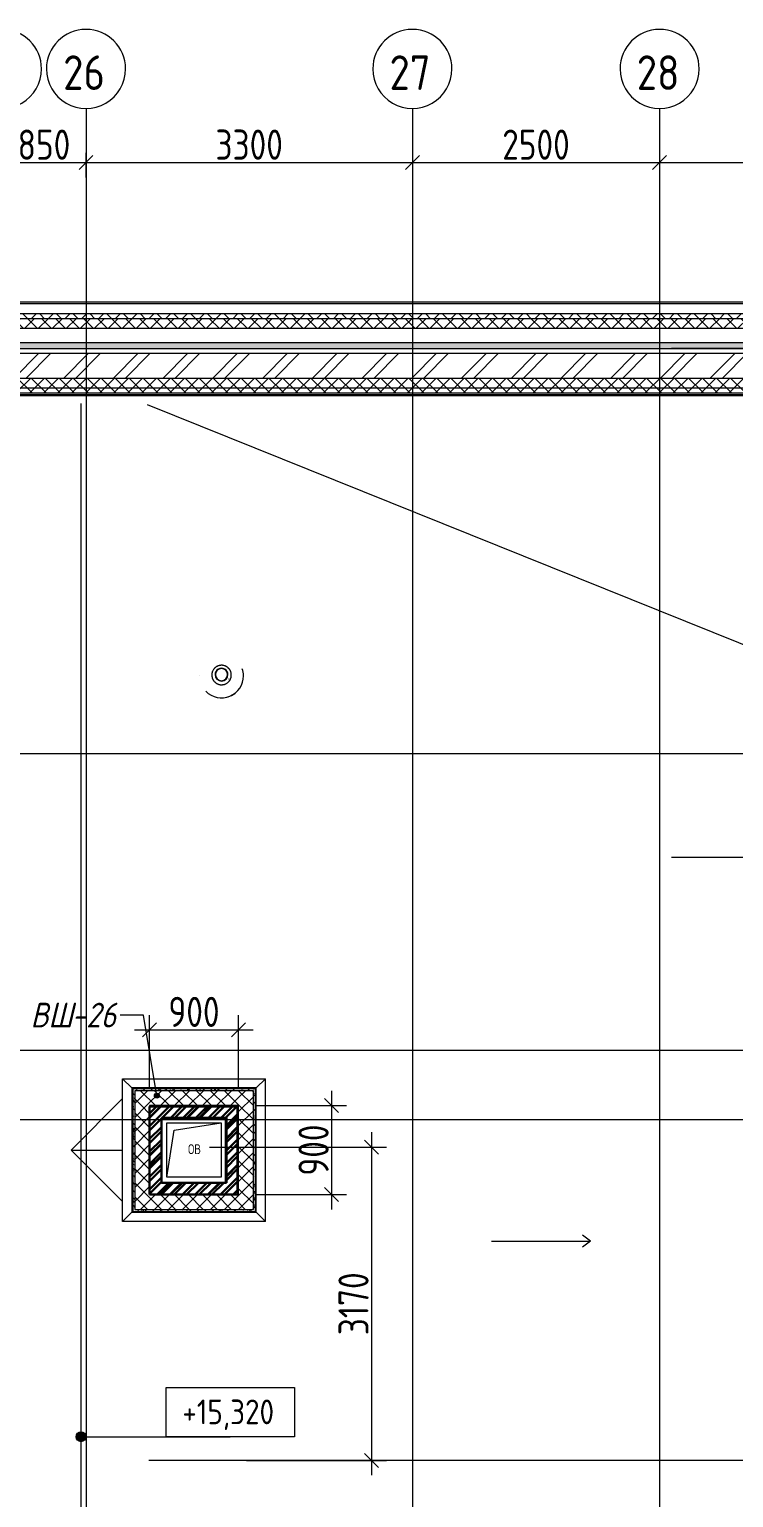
# Model space of a CAD drawing. Header units: millimetres. Extents: x -592259 to 288321, y -552984 to 293768.
# Drawn here: x 116494 to 123616, y -496832 to -481979 of the extents above; entities that cross this region are included whole.
import ezdxf

# ---------------------------------------------------------------- set-up
doc = ezdxf.new("R2010")
doc.units = ezdxf.units.MM
doc.linetypes.add('ADSK_Линия сетки', pattern=[2500, 2000, -250, 0, -250])
doc.layers.get('Defpoints').update_dxf_attribs({"color": 250})
for name, color, linetype, lineweight in [('0.2) Кирпич 4 вып кровля', 30, 'Continuous', 30), ('Аннотация', 250, 'Continuous', 20), ('Крыша', 7, 'Continuous', 5), ('Несущие колонны', 7, 'Continuous', 9), ('Обобщенные модели', 250, 'Continuous', 9), ('Оборудование', 7, 'Continuous', 9), ('Ограждение', 7, 'Continuous', 5), ('Окна', 7, 'Continuous', 5), ('Оси', 250, 'Continuous', 9), ('Отметки', 7, 'Continuous', 9), ('Перекрытие', 7, 'Continuous', 9), ('Размеры', 7, 'Continuous', 9), ('Стены внутренние', 7, 'Continuous', 9), ('Стены наружные', 7, 'Continuous', 9), ('Стены отделка', 7, 'Continuous', 13), ('Стены перегородки', 7, 'Continuous', 13), ('Стены штриховка', 250, 'Continuous', 9), ('Узлы', 250, 'Continuous', 18)]:
    doc.layers.add(name, color=color, linetype=linetype, lineweight=lineweight)
doc.styles.add('GOST Common', font='', dxfattribs={"width": 0.9, "height": 350})
doc.styles.add('GOST Common_1', font='', dxfattribs={"width": 0.9, "height": 250})
doc.styles.add('GOST Common_2', font='', dxfattribs={"width": 0.8, "height": 350})
doc.styles.add('GOST Common_I', font='', dxfattribs={"width": 0.9, "height": 250})
doc.styles.add('ISOCPEUR', font='isocpeur.ttf', dxfattribs={"width": 0.8, "height": 100})
doc.styles.add('А3', font='ГОСТ тип А.ttf')
doc.styles.get('GOST Common').set_extended_font_data('GOST Common')
doc.styles.get('GOST Common_1').set_extended_font_data('GOST Common')
doc.styles.get('GOST Common_2').set_extended_font_data('GOST Common')
doc.styles.get('GOST Common_I').set_extended_font_data('GOST Common', italic=True)
doc.dimstyles.new('ADSK_Основной_2_5_мм', dxfattribs={"dimscale": 304.8, "dimtxt": 0.824897, "dimasz": 0.463911, "dimexe": 0.492126, "dimexo": 0.001615, "dimgap": 0.098425, "dimtad": 1, "dimdec": 0, "dimlfac": 304.8, "dimdsep": 46, "dimtxsty": 'GOST Common_1', "dimblk1": 'OBLIQUE', "dimblk2": 'OBLIQUE', "dimsah": 1, "dimcen": 0.09, "dimdle": 0.492126, "dimazin": 0, "dimtfac": 1, "dimtdec": 4, "dimtix": 1, "dimtmove": 0, "dimatfit": 3, "dimfxl": 1, "dimtvp": 1, "dimtolj": 1, "dimtzin": 0, "dimlwd": 9, "dimlwe": 9, "dimarcsym": 2})
doc.dimstyles.new('ADSK_Основной_2_мм', dxfattribs={"dimscale": 304.8, "dimtxt": 201.142999, "dimasz": 0.463911, "dimexe": 0.492126, "dimexo": 0.492126, "dimgap": 0.098425, "dimtad": 1, "dimdec": 0, "dimdsep": 46, "dimtxsty": 'GOST Common_2', "dimblk1": 'OBLIQUE', "dimblk2": 'OBLIQUE', "dimsah": 1, "dimcen": 0.09, "dimdle": 0.492126, "dimazin": 0, "dimtfac": 1, "dimtdec": 4, "dimtix": 1, "dimtmove": 1, "dimatfit": 3, "dimfxl": 1, "dimtvp": 1, "dimtolj": 1, "dimtzin": 0, "dimlwd": 9, "dimlwe": 9, "dimarcsym": 2})
doc.dimstyles.new('ADSK_Основной_2_мм_1', dxfattribs={"dimscale": 304.8, "dimtxt": 201.142999, "dimasz": 0.463911, "dimexe": 0.492126, "dimexo": 0.492126, "dimgap": 0.098425, "dimtad": 1, "dimdec": 0, "dimdsep": 46, "dimtxsty": 'GOST Common_2', "dimblk1": 'OBLIQUE', "dimblk2": 'OBLIQUE', "dimsah": 1, "dimcen": 0.09, "dimdle": 0.492126, "dimazin": 0, "dimtfac": 1, "dimtdec": 4, "dimtix": 1, "dimtmove": 0, "dimatfit": 3, "dimfxl": 1, "dimtvp": 1, "dimtolj": 1, "dimtzin": 0, "dimlwd": 9, "dimlwe": 9, "dimarcsym": 2})
pattern_1 = [(45, (23667.23, -543980.64), (-70.71068, 70.71068), []), (135, (23667.23, -543980.64), (-70.71068, -70.71068), [])]
pattern_2 = [(45, (15759.44, -544015.9), (-251.4472, 251.4472), []), (45, (15759.44, -543634.9), (-251.4472, 251.4472), [])]
pattern_3 = [(135, (15759.44, -544015.89), (-75.43415, -75.43415), [106.68, -17.78, 3.556, -17.78]), (135, (15759.44, -543940.51), (-75.43415, -75.43415), []), (50, (15759.44, -544015.89), (127.52922, -11.15758), [13.335, -146.685]), (355, (15759.44, -544015.89), (-24.66966, 133.74002), [10.668, -117.348]), (100.451, (15770.07, -544016.82), (102.85973, 122.58178), [11.333, -124.663]), (46.184, (15759.44, -543980.33), (189.75516, -29.43036), [20.003, -220.028]), (96.636, (15775.26, -543982.78), (166.1822, 173.1996), [17, -186.995]), (351.184, (15759.44, -543980.33), (166.18393, 173.19757), [16.002, -176.022]), (21, (15777.22, -543989.22), (106.130265, -71.58603), [13.335, -146.685]), (326, (15777.22, -543989.22), (43.26188, 128.93175), [10.668, -117.348]), (71.451, (15786.07, -543995.19), (149.39198, 57.34505), [11.333, -124.663]), (37.5, (15759.445, -544015.893), (2.162228, 59.188357), [3.353, -112.573, 3.353, -115.773, -117.792]), (37.5, (15759.445, -544015.893), (2.162228, 59.188357), [-235.052, 3.353, -114.44]), (7.5, (15759.445, -544015.89), (46.773857, 70.126152), [3.353, -64.567, 3.353, -109.906, -44.894]), (7.5, (15759.445, -544015.89), (46.773857, 70.126152), [-181.178, 3.353, -41.542]), (327.5, (15719.796, -544015.893), (94.913671, -4.010093), [3.353, -41.097, 3.353, -135.331, -184.023]), (327.5, (15719.796, -544015.893), (94.913671, -4.010093), [-183.134, 3.353, -180.67]), (317.5, (15702.02, -544015.89), (103.69057, 17.79882), [3.353, -54.432, 3.353, -88.748, -130.683]), (317.5, (15702.02, -544015.89), (103.69057, 17.79882), [-149.885, 3.353, -127.33])]
pattern_4 = [(45, (15759.44, -544015.89), (-70.71068, 70.71068), []), (135, (15759.44, -544015.89), (-70.71068, -70.71068), [])]

# ---------------------------------------------------------------- blocks, each defined once
blk = doc.blocks.new('TN_Аэратор кровельный ТехноНИКОЛЬ - Аэратор кровельный ТехноНИКОЛЬ 160х460мм-V44-АР3_Кладочный план кровли _17_930 С2-3')
at = {"layer": 'Оборудование'}
for p, q in [((94548, 55463), (94548, 55462)), ((94705, 55475), (94705, 55474)), ((94835, 55474), (94835, 55475)), ((94993, 55462), (94993, 55463))]:
    blk.add_line(p, q, dxfattribs=at)
at = {"layer": 'Оборудование', "flags": 128}
for points in [[(94869, 55470), (94869, 55474), (94869, 55478), (94869, 55482), (94868, 55486), (94867, 55490), (94866, 55494), (94865, 55498), (94864, 55501), (94863, 55505), (94861, 55509), (94860, 55512), (94858, 55516), (94856, 55519), (94854, 55523), (94852, 55526), (94850, 55529), (94847, 55532), (94845, 55535), (94842, 55538), (94839, 55541), (94836, 55544), (94833, 55546), (94830, 55549), (94827, 55551), (94824, 55553), (94820, 55555), (94817, 55557), (94814, 55559), (94810, 55561), (94806, 55562), (94803, 55564), (94799, 55565), (94795, 55566), (94791, 55567), (94787, 55568), (94783, 55568), (94779, 55569), (94776, 55569), (94772, 55569), (94768, 55569), (94764, 55569), (94760, 55568), (94756, 55568), (94752, 55567), (94748, 55566), (94744, 55565), (94740, 55564), (94737, 55563), (94733, 55562), (94729, 55560), (94726, 55558), (94722, 55557), (94719, 55555), (94716, 55552), (94712, 55550), (94709, 55548), (94706, 55545), (94703, 55543), (94700, 55540), (94698, 55537), (94695, 55534), (94693, 55531), (94690, 55528), (94688, 55525), (94686, 55521), (94684, 55518), (94682, 55514), (94680, 55511), (94679, 55507), (94677, 55503), (94676, 55500), (94675, 55496), (94674, 55492), (94673, 55488), (94673, 55484), (94672, 55480), (94672, 55476), (94672, 55472), (94672, 55470)], [(94672, 55470), (94672, 55466), (94672, 55462), (94672, 55459), (94673, 55455), (94674, 55451), (94675, 55447), (94676, 55443), (94677, 55439), (94678, 55436), (94680, 55432), (94681, 55428), (94683, 55425), (94685, 55421), (94687, 55418), (94689, 55415), (94691, 55411), (94694, 55408), (94696, 55405), (94699, 55402), (94702, 55400), (94705, 55397), (94708, 55394), (94711, 55392), (94714, 55389), (94717, 55387), (94721, 55385), (94724, 55383), (94727, 55382), (94731, 55380), (94735, 55378), (94738, 55377), (94742, 55376), (94746, 55375), (94750, 55374), (94754, 55373), (94758, 55372), (94762, 55372), (94765, 55372), (94769, 55372), (94773, 55372), (94777, 55372), (94781, 55372), (94785, 55373), (94789, 55373), (94793, 55374), (94797, 55375), (94801, 55376), (94804, 55378), (94808, 55379), (94812, 55381), (94815, 55382), (94819, 55384), (94822, 55386), (94825, 55388), (94829, 55391), (94832, 55393), (94835, 55395), (94838, 55398), (94841, 55401), (94843, 55404), (94846, 55407), (94848, 55410), (94851, 55413), (94853, 55416), (94855, 55419), (94857, 55423), (94859, 55426), (94861, 55430), (94862, 55434), (94864, 55437), (94865, 55441), (94866, 55445), (94867, 55449), (94868, 55453), (94868, 55456), (94869, 55460), (94869, 55464), (94869, 55468), (94869, 55470)]]:
    blk.add_lwpolyline(points, dxfattribs=at)
at = {"layer": 'Оборудование'}
for centre, major_axis, start_param, end_param in [((94770, 55463), (223, 0), 3.920269, 6.283185), ((94770, 55475), (65, 0), 0, 3.141593), ((94770, 55475), (65, 0), 3.141593, 6.283185), ((94770, 55474), (65, 0), 3.141593, 6.283185), ((94770, 55475), (62, 0), 0, 3.141593), ((94770, 55474), (62, 0), 0.001128, 3.140464), ((94770, 55475), (62, 0), 3.141593, 6.283185), ((94770, 55464), (71.2, 0), 2.100677, 2.124894), ((94770, 55464), (71.2, 0), 1.602909, 1.622169), ((94770, 55464), (71.2, 0), 1.519424, 1.538684), ((94770, 55464), (71.2, 0), 1.016698, 1.040916), ((94770, 55463), (80, 0), 5.853764, 5.890486), ((94770, 55463), (222, 0), 0, 0.32649), ((94770, 55462), (222, 0), 4.936788, 5.609987)]:
    blk.add_ellipse(centre, major_axis=major_axis, ratio=0.999647, start_param=start_param, end_param=end_param, dxfattribs=at)
blk = doc.blocks.new('Ограждение - Ограждение-38052386-АР3_Кладочный план кровли _17_930 С2-3')
at = {"layer": 'Ограждение'}
blk.add_line((78278, 58297), (108422, 58297), dxfattribs=at)
blk = doc.blocks.new('Швеллер - 140х58-40904878-АР3_Кладочный план кровли _17_930 С2-3')
at = {"layer": 'Обобщенные модели'}
for p, q in [((-15625, 75), (15625, 75)), ((15621, 71), (-15621, 71)), ((-15479, -71), (15479, -71)), ((15475, -75), (-15475, -75))]:
    blk.add_line(p, q, dxfattribs=at)
blk = doc.blocks.new('ADSK_КолоннаНесущая_Швеллер_Гнутый_ГОСТ 8278-83 - 200х50х4_таб_1 2-38660934-АР3_Кладочный план кровли _17_930 С2-3')
at = {"layer": 'Несущие колонны'}
blk.add_line((39.9, 100), (-0.1, 100), dxfattribs=at)
blk = doc.blocks.new('ADSK_КолоннаНесущая_Швеллер_Гнутый_ГОСТ 8278-83 - 200х50х4_таб_1 2-38789430-АР3_Кладочный план кровли _17_930 С2-3')
at = {"layer": 'Несущие колонны'}
blk.add_line((-0.1, -100), (39.9, -100), dxfattribs=at)
blk = doc.blocks.new('Ось сетки - Круг_Ø8 мм-39983606-АР3_Кладочный план кровли _17_930 С2-3')
at = {"layer": 'Оси'}
for start, end in [(360, 180), (180, 360)]:
    blk.add_arc((0, 0), 4, start, end, dxfattribs=at)
blk = doc.blocks.new('_Oblique')
at = {"color": 0, "linetype": 'ByBlock', "lineweight": -2}
blk.add_line((-0.5, -0.5), (0.5, 0.5), dxfattribs=at)
blk = doc.blocks.new('*D6175')
at = {"layer": 'Defpoints', "color": 0, "transparency": 16777216}
for p in [(116217, -483227), (117067, -483227), (117067, -483327)]:
    blk.add_point(p, dxfattribs=at)
at = {"layer": 'Размеры', "color": 0, "lineweight": 9, "transparency": 16777216}
for p, q in [((116067, -483327), (117217, -483327)), ((116217, -483227), (116217, -483477)), ((117067, -483227), (117067, -483477))]:
    blk.add_line(p, q, dxfattribs=at)
at = {"layer": 'Размеры', "color": 0, "lineweight": 9, "transparency": 16777216, "xscale": 141.4, "yscale": 141.4, "zscale": 141.4, "rotation": 180}
blk.add_blockref('_Oblique', (116217, -483327), dxfattribs=at)
at = {"layer": 'Размеры', "color": 0, "lineweight": 9, "transparency": 16777216, "xscale": 141.4, "yscale": 141.4, "zscale": 141.4}
blk.add_blockref('_Oblique', (117067, -483327), dxfattribs=at)
at = {"layer": 'Размеры', "color": 0, "transparency": 16777216, "insert": (116642, -483145), "char_height": 304.8, "width": 567.63, "attachment_point": 5, "style": 'А3'}
blk.add_mtext('\\A1;850', dxfattribs=at)
blk = doc.blocks.new('*D6176')
at = {"layer": 'Defpoints', "color": 0, "transparency": 16777216}
for p in [(117067, -483227), (120367, -483227), (120367, -483327)]:
    blk.add_point(p, dxfattribs=at)
at = {"layer": 'Размеры', "color": 0, "lineweight": 9, "transparency": 16777216}
for p, q in [((116917, -483327), (120517, -483327)), ((117067, -483227), (117067, -483477)), ((120367, -483227), (120367, -483477))]:
    blk.add_line(p, q, dxfattribs=at)
at = {"layer": 'Размеры', "color": 0, "lineweight": 9, "transparency": 16777216, "xscale": 141.4, "yscale": 141.4, "zscale": 141.4, "rotation": 180}
blk.add_blockref('_Oblique', (117067, -483327), dxfattribs=at)
at = {"layer": 'Размеры', "color": 0, "lineweight": 9, "transparency": 16777216, "xscale": 141.4, "yscale": 141.4, "zscale": 141.4}
blk.add_blockref('_Oblique', (120367, -483327), dxfattribs=at)
at = {"layer": 'Размеры', "color": 0, "transparency": 16777216, "insert": (118717, -483145), "char_height": 304.8, "width": 756.84, "attachment_point": 5, "style": 'А3'}
blk.add_mtext('\\A1;3300', dxfattribs=at)
blk = doc.blocks.new('*D6177')
at = {"layer": 'Defpoints', "color": 0, "transparency": 16777216}
for p in [(120367, -483227), (122867, -483227), (122867, -483327)]:
    blk.add_point(p, dxfattribs=at)
at = {"layer": 'Размеры', "color": 0, "lineweight": 9, "transparency": 16777216}
for p, q in [((120217, -483327), (123017, -483327)), ((120367, -483227), (120367, -483477)), ((122867, -483227), (122867, -483477))]:
    blk.add_line(p, q, dxfattribs=at)
at = {"layer": 'Размеры', "color": 0, "lineweight": 9, "transparency": 16777216, "xscale": 141.4, "yscale": 141.4, "zscale": 141.4, "rotation": 180}
blk.add_blockref('_Oblique', (120367, -483327), dxfattribs=at)
at = {"layer": 'Размеры', "color": 0, "lineweight": 9, "transparency": 16777216, "xscale": 141.4, "yscale": 141.4, "zscale": 141.4}
blk.add_blockref('_Oblique', (122867, -483327), dxfattribs=at)
at = {"layer": 'Размеры', "color": 0, "transparency": 16777216, "insert": (121617, -483145), "char_height": 304.8, "width": 756.84, "attachment_point": 5, "style": 'А3'}
blk.add_mtext('\\A1;2500', dxfattribs=at)
blk = doc.blocks.new('*D6178')
at = {"layer": 'Defpoints', "color": 0, "transparency": 16777216}
for p in [(122867, -483227), (128567, -483227), (128567, -483327)]:
    blk.add_point(p, dxfattribs=at)
at = {"layer": 'Размеры', "color": 0, "lineweight": 9, "transparency": 16777216}
for p, q in [((122717, -483327), (128717, -483327)), ((122867, -483227), (122867, -483477)), ((128567, -483227), (128567, -483477))]:
    blk.add_line(p, q, dxfattribs=at)
at = {"layer": 'Размеры', "color": 0, "lineweight": 9, "transparency": 16777216, "xscale": 141.4, "yscale": 141.4, "zscale": 141.4, "rotation": 180}
blk.add_blockref('_Oblique', (122867, -483327), dxfattribs=at)
at = {"layer": 'Размеры', "color": 0, "lineweight": 9, "transparency": 16777216, "xscale": 141.4, "yscale": 141.4, "zscale": 141.4}
blk.add_blockref('_Oblique', (128567, -483327), dxfattribs=at)
at = {"layer": 'Размеры', "color": 0, "transparency": 16777216, "insert": (125717, -483145), "char_height": 304.8, "width": 756.84, "attachment_point": 5, "style": 'А3'}
blk.add_mtext('\\A1;5700', dxfattribs=at)
blk = doc.blocks.new('Высотные отметки - Рамка-32693647-АР3_Кладочный план кровли _17_930 С2-3')
at = {"layer": 'Аннотация'}
for p, q in [((-6.5, 0), (-6.5, 5)), ((-6.5, 5), (6.5, 5)), ((6.5, 5), (6.5, 0)), ((6.5, 0), (-6.5, 0))]:
    blk.add_line(p, q, dxfattribs=at)
blk = doc.blocks.new('*D6511')
at = {"layer": 'Defpoints', "color": 0, "transparency": 16777216}
for p in [(118167, -493286), (118540, -496456), (119955, -496456)]:
    blk.add_point(p, dxfattribs=at)
at = {"layer": 'Размеры', "color": 0, "lineweight": 9, "transparency": 16777216}
for p, q in [((119955, -493136), (119955, -496606)), ((118317, -493286), (120105, -493286)), ((118690, -496456), (120105, -496456))]:
    blk.add_line(p, q, dxfattribs=at)
at = {"layer": 'Размеры', "color": 0, "lineweight": 9, "transparency": 16777216, "xscale": 141.4, "yscale": 141.4, "zscale": 141.4}
for p, rotation in [((119955, -493286), 90), ((119955, -496456), 270)]:
    blk.add_blockref('_Oblique', p, dxfattribs=dict(at, rotation=rotation))
at = {"layer": 'Размеры', "color": 0, "transparency": 16777216, "insert": (119772, -494871), "char_height": 304.8, "attachment_point": 5, "rotation": 90, "style": 'А3'}
blk.add_mtext('\\A1;3170', dxfattribs=at)
blk = doc.blocks.new('_Wn_-As_OpeningMEP_floor__Rectangular - _Wn_-As_OpeningMEP_floor__Rectangular-37480561-АР3_Кладочный план кровли _17_930 С2-3')
at = {"layer": 'Узлы', "lineweight": 5}
for p, q in [((-201, 251), (275, 325)), ((-275, -225), (-201, 251))]:
    blk.add_line(p, q, dxfattribs=at)
blk = doc.blocks.new('Ограждение - Ограждение-38052629-АР3_Кладочный план кровли _17_930 С2-3')
at = {"layer": 'Ограждение'}
for p, q in [((101678, 49978), (101678, 51422)), ((101772, 51328), (101678, 51422)), ((101678, 51422), (103122, 51422)), ((103028, 51328), (103122, 51422)), ((103122, 49978), (103122, 51422)), ((101772, 50072), (101678, 49978)), ((103122, 49978), (103028, 50072)), ((103122, 49978), (101678, 49978))]:
    blk.add_line(p, q, dxfattribs=at)
blk = doc.blocks.new('*D6597')
at = {"layer": 'Defpoints', "color": 0, "transparency": 16777216}
for p in [(118609, -492100), (117709, -492837), (118609, -492837)]:
    blk.add_point(p, dxfattribs=at)
at = {"layer": 'Размеры', "color": 0, "lineweight": 9, "transparency": 16777216}
for p, q in [((117709, -492687), (117709, -491950)), ((118609, -492687), (118609, -491950)), ((117559, -492100), (118759, -492100))]:
    blk.add_line(p, q, dxfattribs=at)
at = {"layer": 'Размеры', "color": 0, "lineweight": 9, "transparency": 16777216, "xscale": 141.4, "yscale": 141.4, "zscale": 141.4, "rotation": 180}
blk.add_blockref('_Oblique', (117709, -492100), dxfattribs=at)
at = {"layer": 'Размеры', "color": 0, "lineweight": 9, "transparency": 16777216, "xscale": 141.4, "yscale": 141.4, "zscale": 141.4}
blk.add_blockref('_Oblique', (118609, -492100), dxfattribs=at)
at = {"layer": 'Размеры', "color": 0, "transparency": 16777216, "insert": (118159, -491918), "char_height": 304.8, "width": 454.11, "attachment_point": 5, "style": 'А3'}
blk.add_mtext('\\A1;900', dxfattribs=at)
blk = doc.blocks.new('*D6598')
at = {"layer": 'Defpoints', "color": 0, "transparency": 16777216}
for p in [(118638, -492866), (118638, -493766), (119550, -493766)]:
    blk.add_point(p, dxfattribs=at)
at = {"layer": 'Размеры', "color": 0, "lineweight": 9, "transparency": 16777216}
for p, q in [((119550, -492716), (119550, -493916)), ((118788, -492866), (119700, -492866)), ((118788, -493766), (119700, -493766))]:
    blk.add_line(p, q, dxfattribs=at)
at = {"layer": 'Размеры', "color": 0, "lineweight": 9, "transparency": 16777216, "xscale": 141.4, "yscale": 141.4, "zscale": 141.4}
for p, rotation in [((119550, -492866), 90), ((119550, -493766), 270)]:
    blk.add_blockref('_Oblique', p, dxfattribs=dict(at, rotation=rotation))
at = {"layer": 'Размеры', "color": 0, "transparency": 16777216, "insert": (119368, -493316), "char_height": 304.8, "width": 454.11, "attachment_point": 5, "rotation": 90, "style": 'А3'}
blk.add_mtext('\\A1;900', dxfattribs=at)

msp = doc.modelspace()

# ---------------------------------------------------------------- hatches: boundary and pattern name
at = {"layer": '0.2) Кирпич 4 вып кровля', "true_color": 0xf26722}
h = msp.add_hatch(dxfattribs=at)
h.set_pattern_fill('ANSI32', color=30, scale=9.5)
h.set_pattern_definition([(45, (10187.215, -40.25), (-63.984325, 63.984325), []), (45, (10229.87, -40.25), (-63.984325, 63.984325), [])])
h.paths.add_polyline_path([(117829.445, -493645.8919), (118479.445, -493645.8919), (118479.445, -492995.8919), (117829.445, -492995.8919)], flags=16)
h.paths.add_polyline_path([(117709.445, -493765.8919), (118599.445, -493765.8919), (118599.445, -492875.8919), (117709.445, -492875.8919)])
at = {"layer": 'Аннотация'}
h = msp.add_hatch(color=256, dxfattribs=at)
edge = h.paths.add_edge_path()
edge.add_arc((117783.2792, -492765.8008), 25, 0, 360)
at = {"layer": 'Отметки'}
h = msp.add_hatch(color=256, dxfattribs=at)
edge = h.paths.add_edge_path()
edge.add_arc((117017.227, -496216.3106), 50, 0, 360)
at = {"layer": 'Стены внутренние', "lineweight": 5}
h = msp.add_hatch(dxfattribs=at)
h.set_pattern_fill('FP_1', color=256, style=0, pattern_type=2)
h.set_pattern_definition([(135, (23667.23, -543980.64), (-142.56192, -142.56192), []), (135, (23809.8, -543980.64), (-142.56192, -142.56192), [252.016, -50.403, 3.353, -47.05])])
h.paths.add_polyline_path([(132767.2242, -485205.6203), (132767.2242, -485005.6203), (132637.2443, -485005.6203), (132492.2242, -485150.6404), (101542.2298, -485150.6404), (101467.2298, -485075.6404), (101467.2298, -485205.6203), (132638.2242, -485205.6203)])
h = msp.add_hatch(dxfattribs=at)
h.set_pattern_fill('FP_44', color=256, style=0, pattern_type=2)
h.set_pattern_definition([(45, (23667.23, -543980.64), (-251.4472, 251.4472), []), (45, (23667.23, -543599.64), (-251.4472, 251.4472), [])])
h.paths.add_polyline_path([(132267.2242, -485505.6404), (132267.2242, -485255.6404), (101767.2298, -485255.6404), (101767.2298, -485505.6404), (131019.3944, -485505.6404)])
at = {"layer": 'Стены наружные', "lineweight": 5}
h = msp.add_hatch(dxfattribs=at)
h.set_pattern_fill('FP_34', color=256, style=0, pattern_type=2)
h.set_pattern_definition([(135, (23667.23, -543980.64), (-84.85281, -84.85281), []), (225, (23667.23, -543980.64), (84.85281, -84.85281), [])])
h.paths.add_polyline_path([(132437.1369, -484905.6404), (132767.2242, -484905.6404), (132767.2242, -484855.6404), (101267.2298, -484855.6404), (101267.2298, -484905.6404), (131019.3944, -484905.6404)])
h = msp.add_hatch(dxfattribs=at)
h.set_pattern_fill('FP_33', color=256, style=0, pattern_type=2)
h.set_pattern_definition(pattern_1)
h.paths.add_polyline_path([(132637.2242, -485005.6404), (132767.2242, -485005.6404), (132767.2242, -484905.6404), (101467.2298, -484905.6404), (101467.2298, -485000.6404), (132642.2242, -485000.6404), (132638.2242, -485004.6404)])
h = msp.add_hatch(dxfattribs=at)
h.set_pattern_fill('FP_33', color=256, style=0, pattern_type=2)
h.set_pattern_definition(pattern_1)
h.paths.add_polyline_path([(132267.2242, -485655.6404), (132267.2242, -485505.6404), (101917.2298, -485505.6404), (101917.2298, -485655.6404), (132117.2242, -485655.6404)])
h = msp.add_hatch(dxfattribs=at)
h.set_pattern_fill('FP_51', color=256, style=0, pattern_type=2)
h.set_pattern_definition(pattern_3)
h.paths.add_polyline_path([(118609.445, -492715.8919), (118759.445, -492715.8919), (118759.445, -492695.8919), (117539.445, -492695.8919), (117539.445, -492715.8919), (118489.445, -492715.8919)])
h = msp.add_hatch(dxfattribs=at)
h.set_pattern_fill('FP_51', color=256, style=0, pattern_type=2)
h.set_pattern_definition(pattern_3)
h.paths.add_polyline_path([(117539.445, -493935.8919), (117559.445, -493935.8919), (117559.445, -492715.8919), (117539.445, -492715.8919), (117539.445, -493905.5219)])
h = msp.add_hatch(dxfattribs=at)
h.set_pattern_fill('FP_33', color=256, style=0, pattern_type=2)
h.set_pattern_definition(pattern_4)
h.paths.add_polyline_path([(118609.445, -492865.8919), (118609.445, -492715.8919), (117559.445, -492715.8919), (117559.445, -492865.8919), (118489.445, -492865.8919)])
h = msp.add_hatch(dxfattribs=at)
h.set_pattern_fill('FP_33', color=256, style=0, pattern_type=2)
h.set_pattern_definition(pattern_4)
h.paths.add_polyline_path([(118759.445, -493915.8919), (118759.445, -492715.8919), (118609.445, -492715.8919), (118609.445, -493915.8919)])
h = msp.add_hatch(dxfattribs=at)
h.set_pattern_fill('FP_51', color=256, style=0, pattern_type=2)
h.set_pattern_definition(pattern_3)
h.paths.add_polyline_path([(118759.445, -493935.8919), (118779.445, -493935.8919), (118779.445, -492695.8919), (118759.445, -492695.8919), (118759.445, -493915.8919)])
h = msp.add_hatch(dxfattribs=at)
h.set_pattern_fill('FP_33', color=256, style=0, pattern_type=2)
h.set_pattern_definition(pattern_4)
h.paths.add_polyline_path([(117559.445, -493915.8919), (117709.445, -493915.8919), (117709.445, -492865.8919), (117559.445, -492865.8919), (117559.445, -493905.5219)])
h = msp.add_hatch(dxfattribs=at)
h.set_pattern_fill('FP_44', color=256, style=0, pattern_type=2)
h.set_pattern_definition(pattern_2)
h.paths.add_polyline_path([(118149.5108, -492985.8919), (118489.445, -492985.8919), (118489.445, -492865.8919), (117709.445, -492865.8919), (117709.445, -492985.8919), (117829.445, -492985.8919)])
h = msp.add_hatch(dxfattribs=at)
h.set_pattern_fill('FP_44', color=256, style=0, pattern_type=2)
h.set_pattern_definition(pattern_2)
h.paths.add_polyline_path([(118609.445, -493765.8919), (118609.445, -492865.8919), (118489.445, -492865.8919), (118489.445, -493765.8919)])
h = msp.add_hatch(dxfattribs=at)
h.set_pattern_fill('FP_44', color=256, style=0, pattern_type=2)
h.set_pattern_definition(pattern_2)
h.paths.add_polyline_path([(117829.445, -493765.8919), (117829.445, -492985.8919), (117709.445, -492985.8919), (117709.445, -493765.8919)])
h = msp.add_hatch(dxfattribs=at)
h.set_pattern_fill('FP_44', color=256, style=0, pattern_type=2)
h.set_pattern_definition(pattern_2)
h.paths.add_polyline_path([(118149.5108, -493765.8919), (118489.445, -493765.8919), (118489.445, -493645.8919), (117829.445, -493645.8919), (117829.445, -493765.8919)])
h = msp.add_hatch(dxfattribs=at)
h.set_pattern_fill('FP_33', color=256, style=0, pattern_type=2)
h.set_pattern_definition(pattern_4)
h.paths.add_polyline_path([(118149.5108, -493915.8919), (118609.445, -493915.8919), (118609.445, -493765.8919), (117709.445, -493765.8919), (117709.445, -493915.8919), (117829.445, -493915.8919)])
h = msp.add_hatch(dxfattribs=at)
h.set_pattern_fill('FP_51', color=256, style=0, pattern_type=2)
h.set_pattern_definition(pattern_3)
h.paths.add_polyline_path([(118149.5108, -493935.8919), (118759.445, -493935.8919), (118759.445, -493915.8919), (117559.445, -493915.8919), (117559.445, -493935.8919), (117829.445, -493935.8919)])

# ---------------------------------------------------------------- linework, layer by layer
at = {"layer": '0.2) Кирпич 4 вып кровля'}
for points in [[(117709.445, -493765.8919), (118599.445, -493765.8919), (118599.445, -492875.8919), (117709.445, -492875.8919)], [(117829.445, -493645.8919), (118479.445, -493645.8919), (118479.445, -492995.8919), (117829.445, -492995.8919)]]:
    msp.add_lwpolyline(points, close=True, dxfattribs=at)
at = {"layer": 'Аннотация'}
for p, q in [((117650.1137, -491950.4938), (117411.3489, -491950.4938)), ((117783.2792, -492765.8008), (117650.1137, -491950.4938))]:
    msp.add_line(p, q, dxfattribs=at)
msp.add_circle((117783.2792, -492765.8008), 25, dxfattribs=at)
at = {"layer": 'Крыша'}
for p, q in [((116574.921, -485683.6404), (116594.7999, -485675.6404)), ((117017.227, -485683.6404), (117017.227, -485675.6404)), ((117439.6537, -485675.6404), (117459.5326, -485683.6404)), ((117017.227, -503455.6404), (117017.227, -485763.6404)), ((117685.546, -485774.5964), (131989.2242, -491530.921)), ((116915.445, -493315.8919), (117437.445, -492793.8919)), ((117437.445, -493837.8919), (116915.445, -493315.8919)), ((116915.445, -493315.8919), (117437.445, -493315.8919))]:
    msp.add_line(p, q, dxfattribs=at)
at = {"layer": 'Оси', "linetype": 'ADSK_Линия сетки', "ltscale": 100}
for p, q in [((117067.2302, -482778.6358), (117067.2302, -547719.4803)), ((120367.2302, -482778.6358), (120367.2302, -547719.4803)), ((122867.2305, -482778.6358), (122867.2305, -547719.4803)), ((180488.1093, -485205.6404), (122987.2298, -485205.6404)), ((88763.207, -485605.6404), (168383.8317, -485605.6404)), ((88763.207, -489305.6404), (180488.1093, -489305.6404)), ((180488.1093, -490355.5211), (122987.2298, -490355.5211)), ((88763.207, -492305.6404), (180488.1093, -492305.6404)), ((88763.207, -493005.6404), (180488.1093, -493005.6404)), ((180488.1093, -496455.5807), (117702.2936, -496455.5807))]:
    msp.add_line(p, q, dxfattribs=at)
at = {"layer": 'Отметки'}
msp.add_line((117017.227, -496216.3106), (118526.4583, -496216.3106), dxfattribs=at)
msp.add_circle((117017.227, -496216.3106), 50, dxfattribs=at)
at = {"layer": 'Перекрытие'}
for p, q in [((117884.445, -493590.8919), (117884.445, -493040.8919)), ((117884.445, -493040.8919), (118434.445, -493040.8919)), ((118434.445, -493040.8919), (118434.445, -493590.8919)), ((118434.445, -493590.8919), (117884.445, -493590.8919))]:
    msp.add_line(p, q, dxfattribs=at)
at = {"layer": 'Размеры'}
for p, q in [((121167.9717, -494237.4811), (122167.9717, -494237.4811)), ((122167.9717, -494237.4811), (122087.9717, -494176.095)), ((122167.9717, -494237.4811), (122087.9717, -494298.8673))]:
    msp.add_line(p, q, dxfattribs=at)
at = {"layer": 'Стены отделка', "lineweight": 5}
for p, q in [((100997.2298, -484735.6404), (133037.2242, -484735.6404)), ((118787.445, -492687.8919), (117531.445, -492687.8919)), ((117531.445, -492687.8919), (117531.445, -493943.8919)), ((118787.445, -493943.8919), (118787.445, -492687.8919)), ((117531.445, -493943.8919), (118787.445, -493943.8919))]:
    msp.add_line(p, q, dxfattribs=at)
at = {"layer": 'Стены перегородки'}
for p, q in [((132917.2242, -484855.6404), (101117.2298, -484855.6404)), ((132867.2242, -484905.6404), (101467.2298, -484905.6404)), ((101467.2298, -485205.6203), (132567.2242, -485205.6203)), ((101517.2298, -485255.6404), (132517.2242, -485255.6404)), ((101767.2298, -485505.6404), (132267.2242, -485505.6404)), ((132097.2242, -485675.6404), (101937.2298, -485675.6404)), ((118609.445, -492865.8919), (117709.445, -492865.8919)), ((117709.445, -492865.8919), (117709.445, -493765.8919)), ((118609.445, -493765.8919), (118609.445, -492865.8919)), ((118489.445, -492985.8919), (117829.445, -492985.8919)), ((117829.445, -492985.8919), (117829.445, -493645.8919)), ((118489.445, -492985.8919), (118489.445, -493645.8919)), ((117829.445, -493645.8919), (118489.445, -493645.8919)), ((117709.445, -493765.8919), (118609.445, -493765.8919))]:
    msp.add_line(p, q, dxfattribs=at)
at = {"layer": 'Стены штриховка'}
for p, q in [((133017.2242, -484755.6404), (101017.2298, -484755.6404)), ((101917.2298, -485655.6404), (132117.2242, -485655.6404)), ((118783.445, -492691.8919), (117535.445, -492691.8919)), ((117535.445, -492691.8919), (117535.445, -493939.8919)), ((118779.445, -492695.8919), (117539.445, -492695.8919)), ((117539.445, -492695.8919), (117539.445, -493935.8919)), ((118759.445, -492715.8919), (117559.445, -492715.8919)), ((117559.445, -492715.8919), (117559.445, -493915.8919)), ((118759.445, -493915.8919), (118759.445, -492715.8919)), ((118779.445, -493935.8919), (118779.445, -492695.8919)), ((118783.445, -493939.8919), (118783.445, -492691.8919)), ((117535.445, -493939.8919), (118783.445, -493939.8919)), ((117539.445, -493935.8919), (118779.445, -493935.8919)), ((117559.445, -493915.8919), (118759.445, -493915.8919))]:
    msp.add_line(p, q, dxfattribs=at)

# ---------------------------------------------------------------- block references
at = {"layer": 'Несущие колонны'}
for p in [(117327.3298, -485105.7001), (123127.3298, -485105.7001)]:
    msp.add_blockref('ADSK_КолоннаНесущая_Швеллер_Гнутый_ГОСТ 8278-83 - 200х50х4_таб_1 2-38789430-АР3_Кладочный план кровли _17_930 С2-3', p, dxfattribs=at)
at = {"layer": 'Несущие колонны', "rotation": 180}
for p in [(119457.5803, -485105.7001), (121407.5803, -485105.7001)]:
    msp.add_blockref('ADSK_КолоннаНесущая_Швеллер_Гнутый_ГОСТ 8278-83 - 200х50х4_таб_1 2-38660934-АР3_Кладочный план кровли _17_930 С2-3', p, dxfattribs=at)
at = {"layer": 'Обобщенные модели'}
msp.add_blockref('Швеллер - 140х58-40904878-АР3_Кладочный план кровли _17_930 С2-3', (117017.227, -485075.6404), dxfattribs=at)
at = {"layer": 'Оборудование'}
msp.add_blockref('TN_Аэратор кровельный ТехноНИКОЛЬ - Аэратор кровельный ТехноНИКОЛЬ 160х460мм-V44-АР3_Кладочный план кровли _17_930 С2-3', (23667.2298, -543980.641), dxfattribs=at)
at = {"layer": 'Ограждение'}
for name, p in [('Ограждение - Ограждение-38052386-АР3_Кладочный план кровли _17_930 С2-3', (23667.2298, -543980.641)), ('Ограждение - Ограждение-38052629-АР3_Кладочный план кровли _17_930 С2-3', (15759.4449, -544015.8925))]:
    msp.add_blockref(name, p, dxfattribs=at)
at = {"layer": 'Окна'}
msp.add_blockref('_Wn_-As_OpeningMEP_floor__Rectangular - _Wn_-As_OpeningMEP_floor__Rectangular-37480561-АР3_Кладочный план кровли _17_930 С2-3', (118159.445, -493365.8919), dxfattribs=at)
at = {"layer": 'Оси', "xscale": 99.99999999999993, "yscale": 99.99999999999993, "zscale": 99.99999999999993, "rotation": 180}
for p in [(116217.2298, -482378.6358), (117067.2302, -482378.6358), (120367.2302, -482378.6358), (122867.2305, -482378.6358)]:
    msp.add_blockref('Ось сетки - Круг_Ø8 мм-39983606-АР3_Кладочный план кровли _17_930 С2-3', p, dxfattribs=at)
at = {"layer": 'Отметки', "xscale": 99.99999999999993, "yscale": 99.99999999999993, "zscale": 99.99999999999993}
msp.add_blockref('Высотные отметки - Рамка-32693647-АР3_Кладочный план кровли _17_930 С2-3', (118526.4583, -496216.3106), dxfattribs=at)

# ---------------------------------------------------------------- texts
at = {"layer": 'Аннотация', "attachment_point": 1}
for s, insert, char_height, width, style in [('ВШ', (116506.4739, -491825.4938), 250, 505.063125, 'GOST Common_I'), ('-26', (116923.1926, -491825.4938), 250, 591.645375, 'GOST Common_I'), ('ОВ', (118099.4661, -493256.9365), 100, 160.3375, 'ISOCPEUR')]:
    msp.add_mtext(s, dxfattribs=dict(at, insert=insert, char_height=char_height, width=width, style=style))
at = {"layer": 'Оси', "char_height": 350, "width": 548.35425, "attachment_point": 1, "style": 'GOST Common'}
for s, insert in [('26', (116835.8608, -482241.3567)), ('27', (120135.8608, -482241.3567)), ('28', (122635.8612, -482241.3567))]:
    msp.add_mtext(s, dxfattribs=dict(at, insert=insert))
at = {"layer": 'Отметки', "insert": (118041.2121, -495839.6036), "char_height": 250, "width": 1164.590943, "attachment_point": 1, "line_spacing_factor": 1.022761, "style": 'GOST Common_1'}
msp.add_mtext('+15,320', dxfattribs=at)

# ---------------------------------------------------------------- dimensions: what is measured, and where the dimension line sits
at = {"layer": 'Размеры'}
for base, p1, p2, dimstyle, override, picture, middle in [((117067.2302, -483326.9214), (116217.2298, -483226.9365), (117067.2302, -483226.9365), 'ADSK_Основной_2_5_мм', {"dimtxt": 1, "dimlfac": 1, "dimpost": '<>', "dimtxsty": 'А3', "dimfxl": 850.000334}, '*D6175', (116642.23, -483144.5214)), ((120367.2302, -483326.9214), (117067.2302, -483226.9365), (120367.2302, -483226.9365), 'ADSK_Основной_2_5_мм', {"dimtxt": 1, "dimlfac": 1, "dimpost": '<>', "dimtxsty": 'А3', "dimfxl": 3300}, '*D6176', (118717.2302, -483144.5214)), ((122867.2305, -483326.9214), (120367.2302, -483226.9365), (122867.2305, -483226.9365), 'ADSK_Основной_2_5_мм', {"dimtxt": 1, "dimlfac": 1, "dimpost": '<>', "dimtxsty": 'А3', "dimfxl": 2500.000333}, '*D6177', (121617.2303, -483144.5214)), ((128567.2304, -483326.9214), (122867.2305, -483226.9365), (128567.2304, -483226.9365), 'ADSK_Основной_2_5_мм', {"dimtxt": 1, "dimlfac": 1, "dimpost": '<>', "dimtxsty": 'А3', "dimfxl": 5699.999919}, '*D6178', (125717.2305, -483144.5214)), ((118609.445, -492099.9477), (117709.445, -492836.8919), (118609.445, -492836.8919), 'ADSK_Основной_2_мм_1', {"dimtxt": 1, "dimlfac": 1, "dimpost": '<>', "dimtxsty": 'А3', "dimfxl": 900}, '*D6597', (118159.445, -491917.5477))]:
    dim = msp.add_linear_dim(base=base, p1=p1, p2=p2, dimstyle=dimstyle, override=override, dxfattribs=at)
    dim.commit()
    dim.dimension.update_dxf_attribs({"geometry": picture, "text_midpoint": middle})
for base, p1, p2, dimstyle, override, picture, middle in [((119550.3637, -493765.8919), (118638.445, -492865.8919), (118638.445, -493765.8919), 'ADSK_Основной_2_мм_1', {"dimtxt": 1, "dimlfac": 1, "dimpost": '<>', "dimtxsty": 'А3', "dimfxl": 900}, '*D6598', (119367.9637, -493315.8919)), ((119954.8937, -496455.5807), (118167.2302, -493285.6404), (118539.6724, -496455.5807), 'ADSK_Основной_2_мм', {"dimtxt": 1, "dimlfac": 1, "dimpost": '<>', "dimtxsty": 'А3', "dimfxl": 1972.29751}, '*D6511', (119772.4937, -494870.6106))]:
    dim = msp.add_linear_dim(base=base, p1=p1, p2=p2, angle=90, dimstyle=dimstyle, override=override, dxfattribs=at)
    dim.commit()
    dim.dimension.update_dxf_attribs({"geometry": picture, "text_midpoint": middle})

doc.saveas('drawing.dxf')
